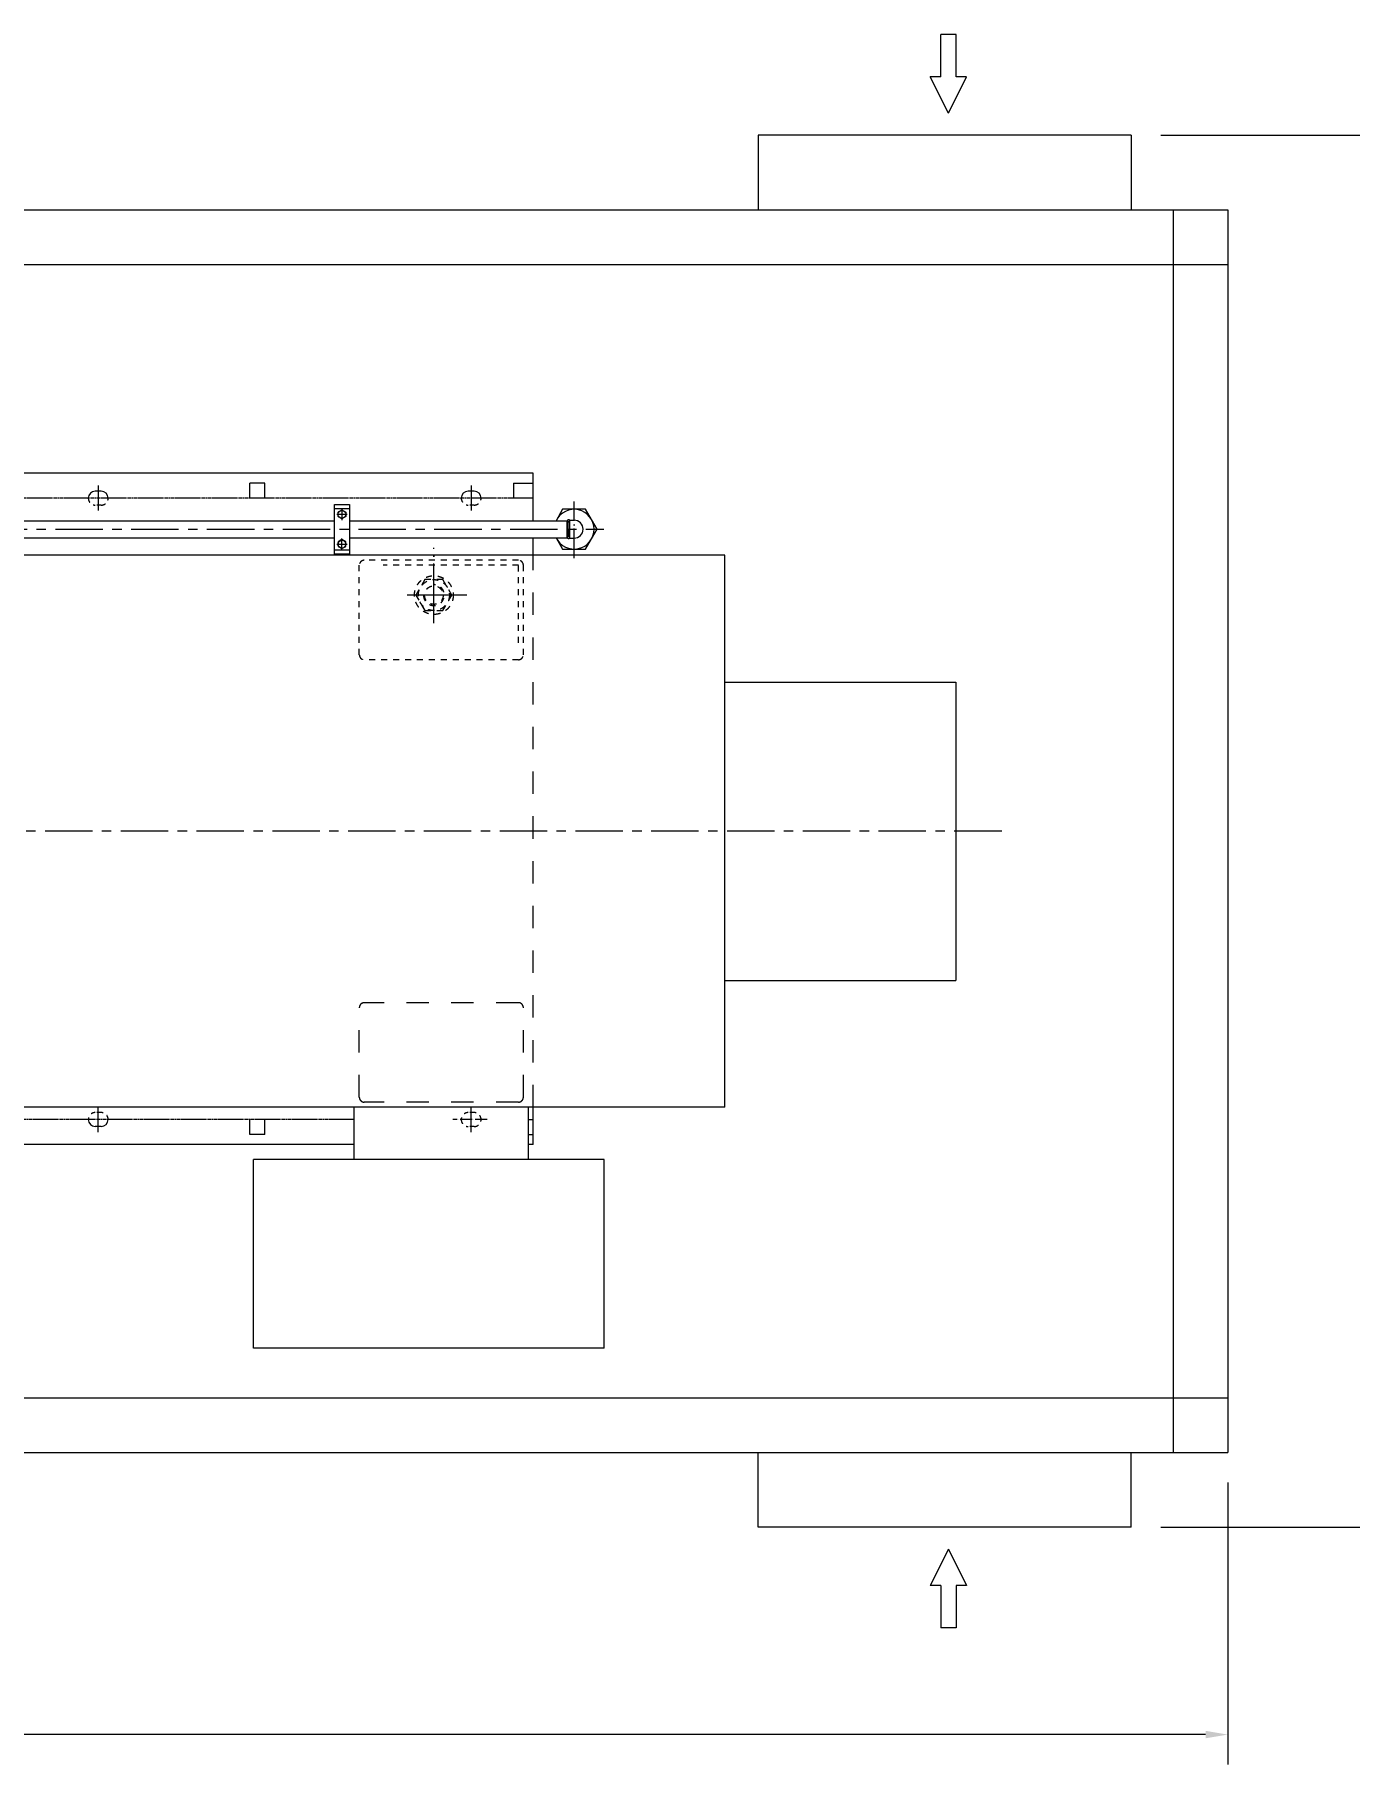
# Model space of a CAD drawing. Header units: millimetres. Extents: x 2 to 805233, y 2 to 613512.
# Drawn here: x 416712 to 483877, y 209211 to 297594 of the extents above; entities that cross this region are included whole.
import ezdxf

# ---------------------------------------------------------------- set-up
doc = ezdxf.new("R2010")
doc.units = ezdxf.units.MM
doc.header["$LTSCALE"] = 25.4
for name, pattern in [('ACAD_ISO04W100', [30, 24, -3, 0, -3]), ('CENTER', [50.8, 31.75, -6.35, 6.35, -6.35]), ('CHAIN', [0.7087, 0.4724, -0.0591, 0.1181, -0.0591]), ('EB_DASH', [6, 3, -3])]:
    doc.linetypes.add(name, pattern=pattern)
doc.layers.get('Defpoints').update_dxf_attribs({"lineweight": 5})
doc.layers.add('CAXA1', color=5, linetype='CENTER', lineweight=5)
doc.styles.add('Roman', font='arial.ttf')
doc.styles.get("Standard").update_dxf_attribs({"font": 'arial.ttf'})
doc.dimstyles.new('ISO-25', dxfattribs={"dimscale": 30, "dimtxt": 38.1, "dimasz": 38.1, "dimexe": 50.8, "dimexo": 50.8, "dimgap": 15.875, "dimtad": 1, "dimtih": 1, "dimtoh": 1, "dimdec": 1, "dimlfac": 0.03937, "dimdsep": 46, "dimtxsty": 'Standard', "dimcen": 63.5, "dimclrd": 7, "dimclre": 7, "dimclrt": 7, "dimadec": 0, "dimazin": 0, "dimtfac": 1, "dimtdec": 1, "dimtmove": 0, "dimatfit": 3, "dimfxl": 25.4, "dimlwd": 5, "dimlwe": 5, "dimarcsym": 0})

# ---------------------------------------------------------------- blocks, each defined once
blk = doc.blocks.new('*D24')
at = {"color": 7, "linetype": 'Continuous', "lineweight": 5, "transparency": 16777216}
for p, q in [((336068, 223617), (336068, 209211)), ((477673, 223617), (477673, 209211)), ((476530, 210735), (337211, 210735))]:
    blk.add_line(p, q, dxfattribs=at)
at = {"color": 7, "transparency": 16777216}
for points in [[(337211, 210926), (337211, 210545), (336068, 210735)], [(476530, 210926), (476530, 210545), (477673, 210735)]]:
    blk.add_solid(points, dxfattribs=at)
at = {"layer": 'Defpoints', "color": 0, "transparency": 16777216}
for p in [(336068, 225141), (477673, 225141), (336068, 210735)]:
    blk.add_point(p, dxfattribs=at)
at = {"color": 7, "lineweight": 5, "transparency": 16777216, "insert": (406769, 213307), "char_height": 4191, "attachment_point": 5, "style": 'Roman'}
blk.add_mtext('D', dxfattribs=at)
blk = doc.blocks.new('*D25')
at = {"color": 7, "linetype": 'Continuous', "lineweight": 5, "transparency": 16777216}
for p, q in [((474246, 292451), (507288, 292451)), ((505764, 291308), (505764, 267714)), ((505764, 222474), (505764, 262482)), ((474246, 221331), (507288, 221331))]:
    blk.add_line(p, q, dxfattribs=at)
at = {"color": 7, "transparency": 16777216}
for points in [[(505573, 291308), (505954, 291308), (505764, 292451)], [(505573, 222474), (505954, 222474), (505764, 221331)]]:
    blk.add_solid(points, dxfattribs=at)
at = {"layer": 'Defpoints', "color": 0, "transparency": 16777216}
for p in [(472722, 292451), (472722, 221331), (505764, 221331)]:
    blk.add_point(p, dxfattribs=at)
at = {"color": 7, "lineweight": 5, "transparency": 16777216, "insert": (505764, 265098), "char_height": 4191, "attachment_point": 5, "style": 'Roman'}
blk.add_mtext('2800', dxfattribs=at)

msp = doc.modelspace()

# ---------------------------------------------------------------- linework, layer by layer
at = {"color": 7, "lineweight": 5}
for p, q in [((463792.42, 297593.65), (463008.73, 297593.65)), ((463008.73, 295429.52), (463008.73, 297593.65)), ((463792.42, 295429.52), (463792.42, 297593.65)), ((463003.49, 295429.52), (462465.3, 295429.52)), ((464325.37, 295429.52), (463787.18, 295429.52)), ((472722.12, 292451.14), (453672.12, 292451.14)), ((453672.12, 292451.14), (453672.12, 288641.14)), ((472722.12, 292451.14), (472722.12, 288641.14)), ((336067.71, 288641.14), (477672.71, 288641.14)), ((474878.71, 288641.14), (474878.71, 225141.14)), ((477672.71, 288641.14), (477672.71, 225141.14)), ((336067.71, 285847.14), (477672.71, 285847.14)), ((442189.15, 275179.14), (363361.69, 275179.14)), ((442189.15, 272753.44), (442189.15, 275179.14)), ((420116.55, 274264.74), (419811.75, 274264.74)), ((428473.15, 274671.14), (427711.15, 274671.14)), ((427711.15, 273909.14), (427711.15, 274671.14)), ((428473.15, 273909.14), (428473.15, 274671.14)), ((439166.55, 274264.74), (438861.75, 274264.74)), ((441173.15, 274671.14), (442189.15, 274671.14)), ((441173.15, 274671.14), (441173.15, 273909.14)), ((432029.15, 271051.64), (432029.15, 273591.64)), ((432029.15, 273591.64), (432791.15, 273591.64)), ((432029.15, 273388.44), (432791.15, 273388.44)), ((432791.15, 273591.64), (432791.15, 271051.64)), ((414670.26, 272753.44), (432029.15, 272753.44)), ((432791.15, 272753.44), (443915.83, 272753.44)), ((443967.15, 272664.54), (443915.83, 272753.44)), ((443915.83, 271889.84), (443915.83, 272753.44)), ((443967.15, 272664.54), (444047.19, 272778.84)), ((443967.15, 272321.64), (443967.15, 272664.54)), ((443967.15, 272321.64), (443967.15, 271978.74)), ((444047.19, 272778.84), (444272.77, 272778.84)), ((444047.19, 271864.44), (444047.19, 272778.84)), ((414670.26, 271889.84), (432029.15, 271889.84)), ((432791.15, 271889.84), (443915.83, 271889.84)), ((442189.15, 270988.14), (442189.15, 271889.84)), ((443967.15, 271978.74), (443915.83, 271889.84)), ((443967.15, 271978.74), (444047.19, 271864.44)), ((444047.19, 271864.44), (444272.77, 271864.44)), ((451968.15, 270988.14), (397057.36, 270988.14)), ((432791.15, 271254.84), (432029.15, 271254.84)), ((432791.15, 271051.64), (432029.15, 271051.64)), ((451968.15, 242794.14), (451968.15, 270988.14)), ((451968.15, 264511.14), (463779.15, 264511.14)), ((463779.15, 264511.14), (463779.15, 249271.14)), ((451968.15, 249271.14), (463779.15, 249271.14)), ((451968.15, 242794.14), (397057.36, 242794.14)), ((433045.15, 240112.77), (433045.15, 242794.14)), ((441935.15, 240112.77), (441935.15, 242794.14)), ((442189.15, 240889.14), (442189.15, 242794.14)), ((420116.55, 241803.54), (419811.75, 241803.54)), ((427711.15, 241397.14), (427711.15, 242159.14)), ((428473.15, 241397.14), (427711.15, 241397.14)), ((428473.15, 241397.14), (428473.15, 242159.14)), ((441935.15, 242159.14), (442189.15, 242159.14)), ((441935.15, 241397.14), (442189.15, 241397.14)), ((433045.15, 240889.14), (365747.9, 240889.14)), ((442189.15, 240889.14), (441935.15, 240889.14)), ((427901.65, 230475.14), (427901.65, 240112.77)), ((445808.65, 240112.77), (427901.65, 240112.77)), ((445808.65, 230475.14), (445808.65, 240112.77)), ((445808.65, 230475.14), (427901.65, 230475.14)), ((336067.71, 227935.14), (477672.71, 227935.14)), ((336067.71, 225141.14), (477672.71, 225141.14)), ((453672.12, 221331.14), (453672.12, 225141.14)), ((472722.12, 221331.14), (472722.12, 225141.14)), ((472722.12, 221331.14), (453672.12, 221331.14)), ((463003.49, 218356.75), (462465.3, 218356.75)), ((463008.73, 218356.75), (463008.73, 216192.63)), ((464325.37, 218356.75), (463787.18, 218356.75)), ((463792.42, 218356.75), (463792.42, 216192.63)), ((463792.42, 216192.63), (463008.73, 216192.63))]:
    msp.add_line(p, q, dxfattribs=at)
at = {"color": 7, "linetype": 'Continuous', "lineweight": 5, "ltscale": 15}
for p, q in [((463395.33, 293585.47), (462465.3, 295429.52)), ((463395.33, 293585.47), (464325.37, 295429.52)), ((463395.33, 220200.8), (462465.3, 218356.75)), ((463395.33, 220200.8), (464325.37, 218356.75))]:
    msp.add_line(p, q, dxfattribs=at)
at = {"color": 7, "linetype": 'ACAD_ISO04W100', "lineweight": 5, "ltscale": 2.5}
for p, q in [((419964.15, 274557.49), (419964.15, 273279.53)), ((439014.15, 274557.49), (439014.15, 273279.53)), ((432410.15, 273358.02), (432410.15, 272792.34)), ((444272.77, 270837.23), (444272.77, 273746.2)), ((432145.51, 273083.64), (432675.46, 273083.64)), ((432145.51, 271559.64), (432675.46, 271559.64)), ((432410.15, 271285.25), (432410.15, 271850.93)), ((419964.15, 241510.78), (419964.15, 242788.74)), ((439014.15, 241510.78), (439014.15, 242788.74))]:
    msp.add_line(p, q, dxfattribs=at)
at = {"color": 7, "linetype": 'CHAIN', "lineweight": 5, "ltscale": 15}
for p, q in [((442189.15, 273909.14), (365087.21, 273909.14)), ((433045.15, 242159.14), (366039.71, 242159.14))]:
    msp.add_line(p, q, dxfattribs=at)
at = {"color": 7, "linetype": 'EB_DASH', "lineweight": 5, "ltscale": 3}
for p, q in [((420116.55, 273553.54), (419811.75, 273553.54)), ((439166.55, 273553.54), (438861.75, 273553.54)), ((420116.55, 242514.74), (419811.75, 242514.74)), ((439166.55, 242514.74), (438861.75, 242514.74)), ((439166.55, 241803.54), (438861.75, 241803.54))]:
    msp.add_line(p, q, dxfattribs=at)
at = {"color": 7, "linetype": 'ACAD_ISO04W100', "lineweight": 5, "ltscale": 5}
for p, q in [((437109.15, 267516.94), (437109.15, 271369.14)), ((438795.39, 268956.14), (435471.48, 268956.14))]:
    msp.add_line(p, q, dxfattribs=at)
at = {"color": 7, "linetype": 'EB_DASH', "lineweight": 5, "ltscale": 4}
for p, q in [((433299.15, 265908.14), (433299.15, 270480.14)), ((441427.15, 270734.14), (433553.15, 270734.14)), ((441427.15, 270480.14), (434526.39, 270480.14)), ((441427.15, 266512.13), (441427.15, 270480.14)), ((441681.15, 265908.14), (441681.15, 270480.14)), ((441427.15, 265654.14), (433553.15, 265654.14))]:
    msp.add_line(p, q, dxfattribs=at)
at = {"color": 7, "linetype": 'EB_DASH', "lineweight": 5, "ltscale": 15}
for p, q in [((442189.15, 242794.14), (442189.15, 270988.14)), ((433299.15, 243302.14), (433299.15, 247874.14)), ((441427.15, 248128.14), (433553.15, 248128.14)), ((441681.15, 243302.14), (441681.15, 247874.14)), ((441427.15, 243048.14), (433553.15, 243048.14))]:
    msp.add_line(p, q, dxfattribs=at)
at = {"color": 7, "linetype": 'ACAD_ISO04W100', "lineweight": 5}
msp.add_line((439828.12, 242159.14), (438078.72, 242159.14), dxfattribs=at)
at = {"color": 7, "lineweight": 5}
for points in [[(432410.15, 273312.24), (432608.13, 273197.94), (432608.13, 272969.34), (432410.15, 272855.04), (432212.18, 272969.34), (432212.18, 273197.94)], [(432410.15, 271331.04), (432608.13, 271445.34), (432608.13, 271673.94), (432410.15, 271788.24), (432212.18, 271673.94), (432212.18, 271445.34)]]:
    msp.add_lwpolyline(points, close=True, dxfattribs=at)
msp.add_lwpolyline([(443347.59, 271889.84), (443685.53, 271304.51), (444860.01, 271304.51), (445447.25, 272321.64), (444860.01, 273338.77), (443685.53, 273338.77), (443347.59, 272753.44)], dxfattribs=at)
at = {"color": 7, "linetype": 'EB_DASH', "lineweight": 5, "ltscale": 4}
msp.add_lwpolyline([(438023.55, 268956.14), (437566.35, 269748.03), (436651.95, 269748.03), (436194.75, 268956.14), (436651.95, 268164.24), (437566.35, 268164.24)], close=True, dxfattribs=at)
at = {"color": 7, "lineweight": 5}
for centre in [(432410.15, 273083.64), (432410.15, 271559.64)]:
    msp.add_circle(centre, 197.97, dxfattribs=at)
at = {"color": 7, "linetype": 'EB_DASH', "lineweight": 5, "ltscale": 4}
for radius in [990.6, 791.89, 474.98]:
    msp.add_circle((437109.15, 268956.14), radius, dxfattribs=at)
at = {"color": 7, "lineweight": 5}
for centre, radius, start, end in [((419811.75, 273909.14), 355.6, 90, 180), ((420116.55, 273909.14), 355.6, 0, 90), ((438861.75, 273909.14), 355.6, 90, 180), ((439166.55, 273909.14), 355.6, 0, 90), ((444272.77, 272321.64), 1017.13, 205.1207859, 154.8792141), ((443994.39, 272699.51), 95.29, 56.3544434, 145.5330408), ((444272.77, 272321.64), 457.2, 270, 90), ((443994.39, 271943.76), 95.29, 214.4669592, 303.6455566), ((419811.75, 242159.14), 355.6, 180, 270), ((420116.55, 242159.14), 355.6, 270, 0)]:
    msp.add_arc(centre, radius, start, end, dxfattribs=at)
at = {"color": 7, "linetype": 'EB_DASH', "lineweight": 5, "ltscale": 3}
for centre, start, end in [((419811.75, 273909.14), 180, 270), ((420116.55, 273909.14), 270, 0), ((438861.75, 273909.14), 180, 270), ((439166.55, 273909.14), 270, 0), ((419811.75, 242159.14), 90, 180), ((420116.55, 242159.14), 0, 90), ((438861.75, 242159.14), 90, 180), ((439166.55, 242159.14), 0, 90), ((438861.75, 242159.14), 180, 270), ((439166.55, 242159.14), 270, 0)]:
    msp.add_arc(centre, 355.6, start, end, dxfattribs=at)
at = {"color": 7, "linetype": 'EB_DASH', "lineweight": 5, "ltscale": 4}
for centre, radius, start, end in [((433553.15, 270480.14), 254, 90, 180), ((441427.15, 270480.14), 254, 0, 90), ((437109.15, 268956.14), 533.4, 180, 90), ((433553.15, 265908.14), 254, 180, 270), ((441427.15, 265908.14), 254, 270, 0)]:
    msp.add_arc(centre, radius, start, end, dxfattribs=at)
at = {"color": 7, "linetype": 'EB_DASH', "lineweight": 5, "ltscale": 15}
for centre, start, end in [((433553.15, 247874.14), 90, 180), ((441427.15, 247874.14), 0, 90), ((433553.15, 243302.14), 180, 270), ((441427.15, 243302.14), 270, 0)]:
    msp.add_arc(centre, 254, start, end, dxfattribs=at)
at = {"layer": 'CAXA1', "linetype": 'CENTER', "lineweight": 5, "ltscale": 3}
for p, q in [((386808.71, 272321.64), (445787.51, 272321.64)), ((466114.81, 256891.14), (293597.48, 256891.14))]:
    msp.add_line(p, q, dxfattribs=at)

# ---------------------------------------------------------------- dimensions: what is measured, and where the dimension line sits
at = {"color": 7, "lineweight": 5}
dim = msp.add_linear_dim(base=(505763.94, 221331.14), p1=(472722.12, 292451.14), p2=(472722.12, 221331.14), angle=270, dimstyle='ISO-25', override={"dimscale": 30, "dimtxt": 139.7, "dimpost": '\\X', "dimtxsty": 'Roman', "dimtmove": 1}, dxfattribs=at)
dim.commit()
dim.dimension.update_dxf_attribs({"geometry": '*D25', "text_midpoint": (505763.94, 265098.05), "dimtype": 160})
dim = msp.add_linear_dim(base=(336067.71, 210735.29), p1=(477672.71, 225141.14), p2=(336067.71, 225141.14), angle=180, text='D', dimstyle='ISO-25', override={"dimscale": 30, "dimtxt": 139.7, "dimpost": '\\X', "dimtxsty": 'Roman', "dimtmove": 1}, dxfattribs=at)
dim.commit()
dim.dimension.update_dxf_attribs({"geometry": '*D24', "text_midpoint": (406768.79, 210735.29), "dimtype": 160})

doc.saveas('drawing.dxf')
